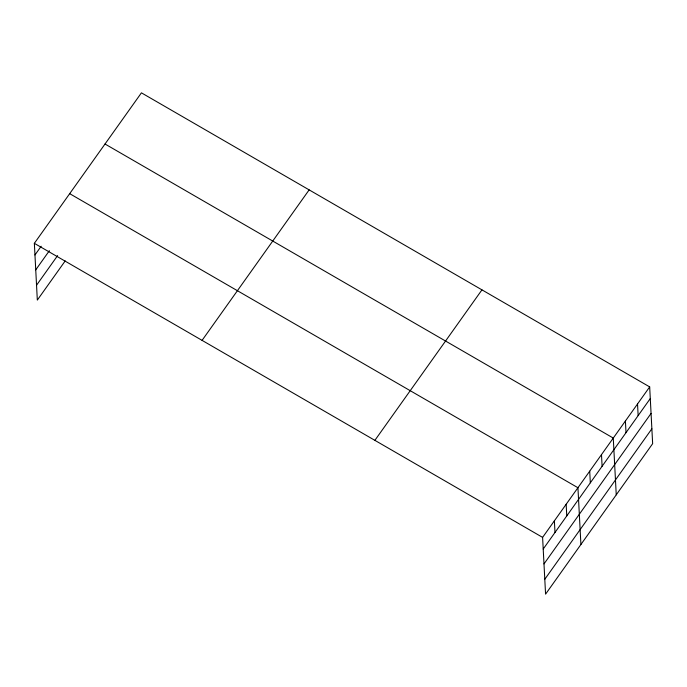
<?xml version="1.0" encoding="UTF-8"?>
<svg xmlns="http://www.w3.org/2000/svg" width="687" height="687" viewBox="0 0 687 687"><rect width="100%" height="100%" fill="white"/><g stroke="black" fill="none" stroke-linecap="round" stroke-linejoin="round"><path stroke-width="1.03" d="M65.222 260.888L37.321 300.099L34.35 243.327L141.428 92.839L649.679 386.901L652.65 443.673L545.572 594.161L542.601 537.389L649.679 386.901M34.96 254.971L41.16 246.255M35.741 269.862L49.378 250.695M36.548 285.208L57.622 255.581M202.072 340.374L309.15 189.878M374.879 440.35L481.956 289.862M543.211 549.033L650.288 398.546M543.992 563.924L651.061 413.437M544.791 579.27L651.869 428.782M105.017 144.004L613.268 438.066L616.248 494.838M69.688 193.665L577.939 487.727L580.91 544.499M34.35 243.327L542.601 537.389M637.536 403.956L638.146 415.601M625.402 421.011L626.012 432.655M601.494 454.622L602.104 466.267M589.712 471.179L590.322 482.815M566.157 504.284L566.766 515.928M554.375 520.84L554.984 532.477"/></g></svg>
